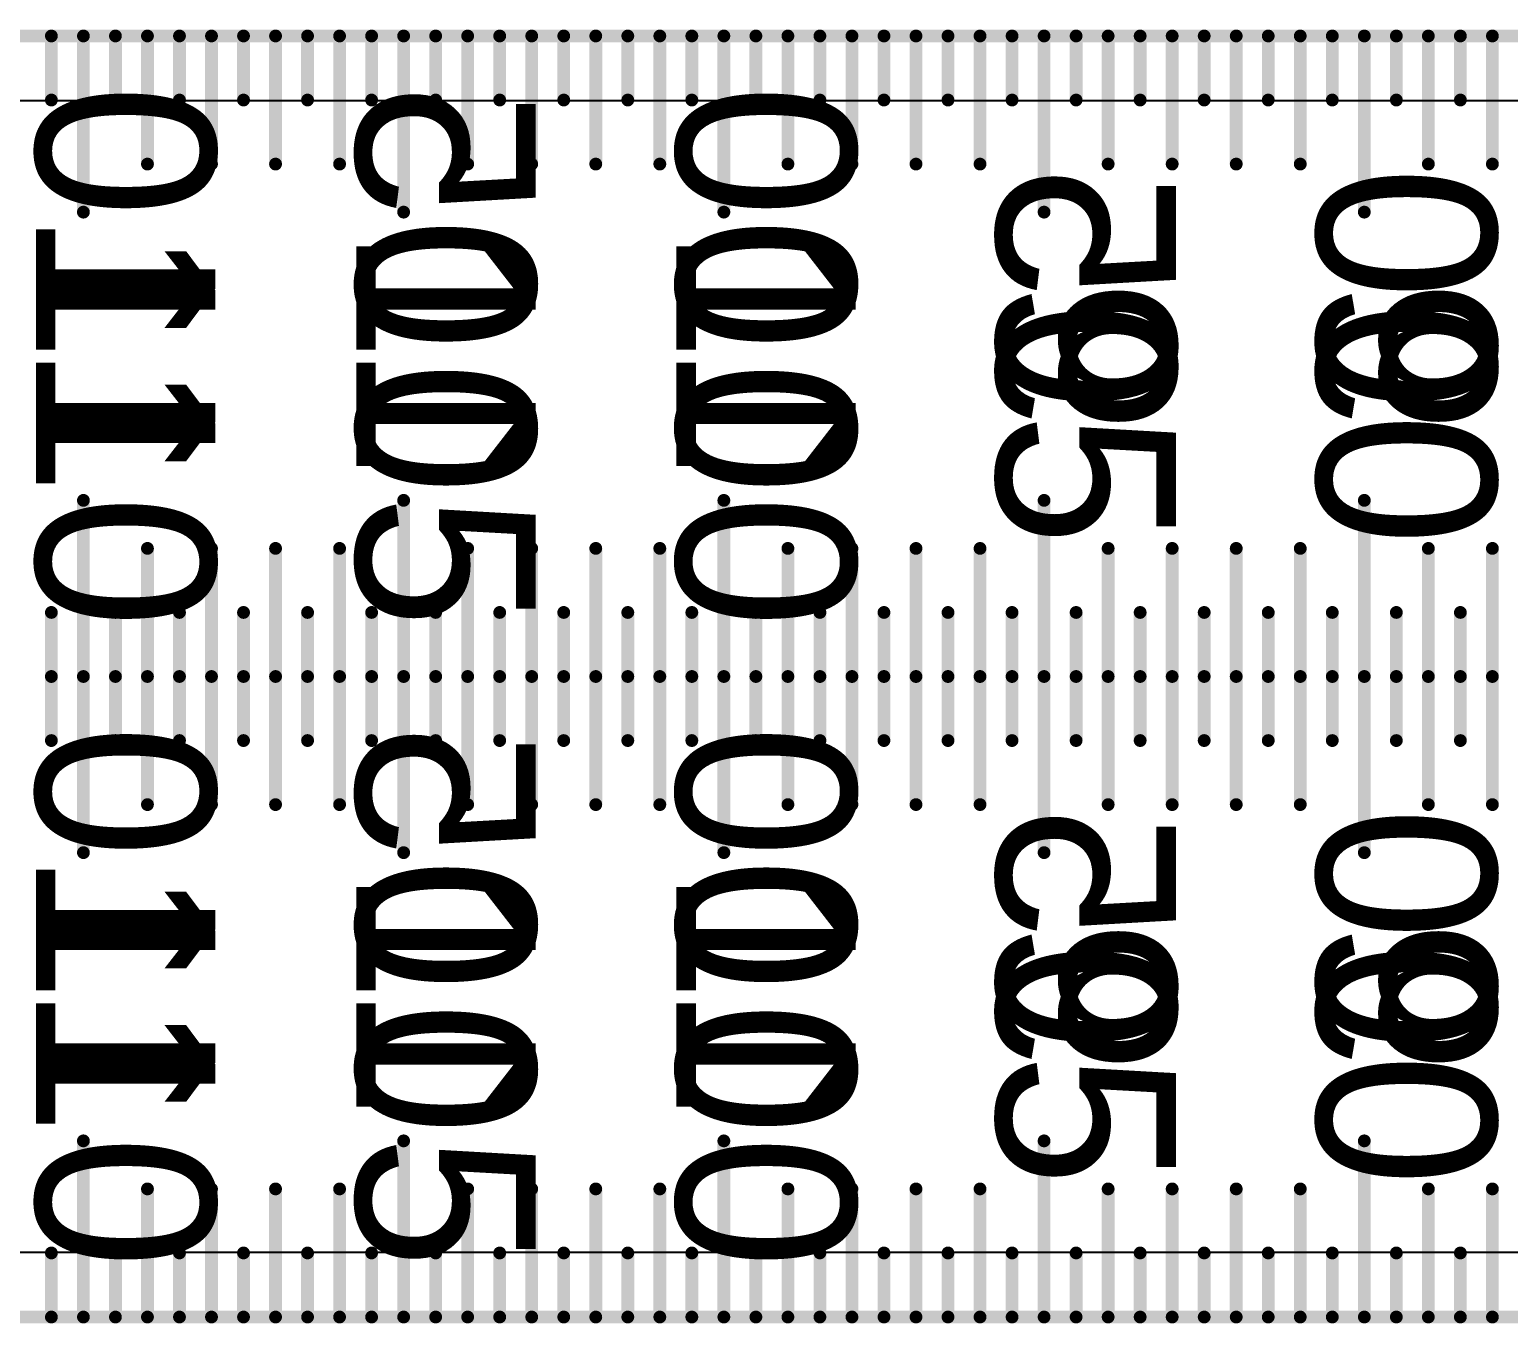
# Model space of a CAD drawing. Header units: millimetres. Extents: x 0 to 531, y -10 to 10.
# Drawn here: x 419.66 to 442.75, y -10.1 to 10.1 of the extents above; entities that cross this region are included whole.
import ezdxf

# ---------------------------------------------------------------- set-up
doc = ezdxf.new("R2010")
doc.units = ezdxf.units.MM
for name, color, linetype in [('BottomLayer', 5, 'Continuous'), ('BottomOverlay', 54, 'Continuous'), ('Mechanical1', 6, 'Continuous'), ('TopLayer', 1, 'Continuous'), ('TopOverlay', 2, 'Continuous')]:
    doc.layers.add(name, color=color, linetype=linetype)

msp = doc.modelspace()

# ---------------------------------------------------------------- linework, layer by layer
at = {"layer": 'BottomLayer'}
for p, q in [((1.009, 8.991), (483.359, 8.991)), ((483.353, -8.991), (1.009, -8.991))]:
    msp.add_line(p, q, dxfattribs=at)
at = {"layer": 'BottomOverlay', "const_width": 0.2}
for points in [[(420, 9), (420, 10)], [(420.5, 7.25), (420.5, 10)], [(421, 9), (421, 10)], [(421.5, 8), (421.5, 10)], [(422, 9), (422, 10)], [(422.5, 8), (422.5, 10)], [(423, 9), (423, 10)], [(423.5, 8), (423.5, 10)], [(424, 9), (424, 10)], [(424.5, 8), (424.5, 10)], [(425, 9), (425, 10)], [(425.5, 7.25), (425.5, 10)], [(426, 9), (426, 10)], [(426.5, 8), (426.5, 10)], [(427, 9), (427, 10)], [(427.5, 8), (427.5, 10)], [(428, 9), (428, 10)], [(428.5, 8), (428.5, 10)], [(429, 9), (429, 10)], [(429.5, 8), (429.5, 10)], [(430, 9), (430, 10)], [(430.5, 7.25), (430.5, 10)], [(431, 9), (431, 10)], [(431.5, 8), (431.5, 10)], [(432, 9), (432, 10)], [(432.5, 8), (432.5, 10)], [(433, 9), (433, 10)], [(433.5, 8), (433.5, 10)], [(434, 9), (434, 10)], [(434.5, 8), (434.5, 10)], [(435, 9), (435, 10)], [(435.5, 7.25), (435.5, 10)], [(436, 9), (436, 10)], [(436.5, 8), (436.5, 10)], [(437, 9), (437, 10)], [(437.5, 8), (437.5, 10)], [(438, 9), (438, 10)], [(438.5, 8), (438.5, 10)], [(439, 9), (439, 10)], [(439.5, 8), (439.5, 10)], [(440, 9), (440, 10)], [(440.5, 7.25), (440.5, 10)], [(441, 9), (441, 10)], [(441.5, 8), (441.5, 10)], [(442, 9), (442, 10)], [(442.5, 8), (442.5, 10)], [(420.5, 0), (420.5, 2.75)], [(425.5, 0), (425.5, 2.75)], [(430.5, 0), (430.5, 2.75)], [(435.5, 0), (435.5, 2.75)], [(440.5, 0), (440.5, 2.75)], [(421.5, 0), (421.5, 2)], [(422.5, 0), (422.5, 2)], [(423.5, 0), (423.5, 2)], [(424.5, 0), (424.5, 2)], [(426.5, 0), (426.5, 2)], [(427.5, 0), (427.5, 2)], [(428.5, 0), (428.5, 2)], [(429.5, 0), (429.5, 2)], [(431.5, 0), (431.5, 2)], [(432.5, 0), (432.5, 2)], [(433.5, 0), (433.5, 2)], [(434.5, 0), (434.5, 2)], [(436.5, 0), (436.5, 2)], [(437.5, 0), (437.5, 2)], [(438.5, 0), (438.5, 2)], [(439.5, 0), (439.5, 2)], [(441.5, 0), (441.5, 2)], [(442.5, 0), (442.5, 2)], [(420, 0), (420, 1)], [(421, 0), (421, 1)], [(422, 0), (422, 1)], [(423, 0), (423, 1)], [(424, 0), (424, 1)], [(425, 0), (425, 1)], [(426, 0), (426, 1)], [(427, 0), (427, 1)], [(428, 0), (428, 1)], [(429, 0), (429, 1)], [(430, 0), (430, 1)], [(431, 0), (431, 1)], [(432, 0), (432, 1)], [(433, 0), (433, 1)], [(434, 0), (434, 1)], [(435, 0), (435, 1)], [(436, 0), (436, 1)], [(437, 0), (437, 1)], [(438, 0), (438, 1)], [(439, 0), (439, 1)], [(440, 0), (440, 1)], [(441, 0), (441, 1)], [(442, 0), (442, 1)], [(420, -1), (420, 0)], [(420.5, -2.75), (420.5, 0)], [(421, -1), (421, 0)], [(421.5, -2), (421.5, 0)], [(422, -1), (422, 0)], [(422.5, -2), (422.5, 0)], [(423, -1), (423, 0)], [(423.5, -2), (423.5, 0)], [(424, -1), (424, 0)], [(424.5, -2), (424.5, 0)], [(425, -1), (425, 0)], [(425.5, -2.75), (425.5, 0)], [(426, -1), (426, 0)], [(426.5, -2), (426.5, 0)], [(427, -1), (427, 0)], [(427.5, -2), (427.5, 0)], [(428, -1), (428, 0)], [(428.5, -2), (428.5, 0)], [(429, -1), (429, 0)], [(429.5, -2), (429.5, 0)], [(430, -1), (430, 0)], [(430.5, -2.75), (430.5, 0)], [(431, -1), (431, 0)], [(431.5, -2), (431.5, 0)], [(432, -1), (432, 0)], [(432.5, -2), (432.5, 0)], [(433, -1), (433, 0)], [(433.5, -2), (433.5, 0)], [(434, -1), (434, 0)], [(434.5, -2), (434.5, 0)], [(435, -1), (435, 0)], [(435.5, -2.75), (435.5, 0)], [(436, -1), (436, 0)], [(436.5, -2), (436.5, 0)], [(437, -1), (437, 0)], [(437.5, -2), (437.5, 0)], [(438, -1), (438, 0)], [(438.5, -2), (438.5, 0)], [(439, -1), (439, 0)], [(439.5, -2), (439.5, 0)], [(440, -1), (440, 0)], [(440.5, -2.75), (440.5, 0)], [(441, -1), (441, 0)], [(441.5, -2), (441.5, 0)], [(442, -1), (442, 0)], [(442.5, -2), (442.5, 0)], [(420.5, -10), (420.5, -7.25)], [(425.5, -10), (425.5, -7.25)], [(430.5, -10), (430.5, -7.25)], [(435.5, -10), (435.5, -7.25)], [(440.5, -10), (440.5, -7.25)], [(421.5, -10), (421.5, -8)], [(422.5, -10), (422.5, -8)], [(423.5, -10), (423.5, -8)], [(424.5, -10), (424.5, -8)], [(426.5, -10), (426.5, -8)], [(427.5, -10), (427.5, -8)], [(428.5, -10), (428.5, -8)], [(429.5, -10), (429.5, -8)], [(431.5, -10), (431.5, -8)], [(432.5, -10), (432.5, -8)], [(433.5, -10), (433.5, -8)], [(434.5, -10), (434.5, -8)], [(436.5, -10), (436.5, -8)], [(437.5, -10), (437.5, -8)], [(438.5, -10), (438.5, -8)], [(439.5, -10), (439.5, -8)], [(441.5, -10), (441.5, -8)], [(442.5, -10), (442.5, -8)], [(420, -10), (420, -9)], [(421, -10), (421, -9)], [(422, -10), (422, -9)], [(423, -10), (423, -9)], [(424, -10), (424, -9)], [(425, -10), (425, -9)], [(426, -10), (426, -9)], [(427, -10), (427, -9)], [(428, -10), (428, -9)], [(429, -10), (429, -9)], [(430, -10), (430, -9)], [(431, -10), (431, -9)], [(432, -10), (432, -9)], [(433, -10), (433, -9)], [(434, -10), (434, -9)], [(435, -10), (435, -9)], [(436, -10), (436, -9)], [(437, -10), (437, -9)], [(438, -10), (438, -9)], [(439, -10), (439, -9)], [(440, -10), (440, -9)], [(441, -10), (441, -9)], [(442, -10), (442, -9)]]:
    msp.add_lwpolyline(points, dxfattribs=at)
at = {"layer": 'BottomOverlay', "const_width": 0.1}
for points in [[(419.95, 10, 1), (420.05, 10, 1)], [(420.45, 10, 1), (420.55, 10, 1)], [(420.95, 10, 1), (421.05, 10, 1)], [(421.45, 10, 1), (421.55, 10, 1)], [(421.95, 10, 1), (422.05, 10, 1)], [(422.45, 10, 1), (422.55, 10, 1)], [(422.95, 10, 1), (423.05, 10, 1)], [(423.45, 10, 1), (423.55, 10, 1)], [(423.95, 10, 1), (424.05, 10, 1)], [(424.45, 10, 1), (424.55, 10, 1)], [(424.95, 10, 1), (425.05, 10, 1)], [(425.45, 10, 1), (425.55, 10, 1)], [(425.95, 10, 1), (426.05, 10, 1)], [(426.45, 10, 1), (426.55, 10, 1)], [(426.95, 10, 1), (427.05, 10, 1)], [(427.45, 10, 1), (427.55, 10, 1)], [(427.95, 10, 1), (428.05, 10, 1)], [(428.45, 10, 1), (428.55, 10, 1)], [(428.95, 10, 1), (429.05, 10, 1)], [(429.45, 10, 1), (429.55, 10, 1)], [(429.95, 10, 1), (430.05, 10, 1)], [(430.45, 10, 1), (430.55, 10, 1)], [(430.95, 10, 1), (431.05, 10, 1)], [(431.45, 10, 1), (431.55, 10, 1)], [(431.95, 10, 1), (432.05, 10, 1)], [(432.45, 10, 1), (432.55, 10, 1)], [(432.95, 10, 1), (433.05, 10, 1)], [(433.45, 10, 1), (433.55, 10, 1)], [(433.95, 10, 1), (434.05, 10, 1)], [(434.45, 10, 1), (434.55, 10, 1)], [(434.95, 10, 1), (435.05, 10, 1)], [(435.45, 10, 1), (435.55, 10, 1)], [(435.95, 10, 1), (436.05, 10, 1)], [(436.45, 10, 1), (436.55, 10, 1)], [(436.95, 10, 1), (437.05, 10, 1)], [(437.45, 10, 1), (437.55, 10, 1)], [(437.95, 10, 1), (438.05, 10, 1)], [(438.45, 10, 1), (438.55, 10, 1)], [(438.95, 10, 1), (439.05, 10, 1)], [(439.45, 10, 1), (439.55, 10, 1)], [(439.95, 10, 1), (440.05, 10, 1)], [(440.45, 10, 1), (440.55, 10, 1)], [(440.95, 10, 1), (441.05, 10, 1)], [(441.45, 10, 1), (441.55, 10, 1)], [(441.95, 10, 1), (442.05, 10, 1)], [(442.45, 10, 1), (442.55, 10, 1)], [(419.95, 9, 1), (420.05, 9, 1)], [(420.95, 9, 1), (421.05, 9, 1)], [(421.95, 9, 1), (422.05, 9, 1)], [(422.95, 9, 1), (423.05, 9, 1)], [(423.95, 9, 1), (424.05, 9, 1)], [(424.95, 9, 1), (425.05, 9, 1)], [(425.95, 9, 1), (426.05, 9, 1)], [(426.95, 9, 1), (427.05, 9, 1)], [(427.95, 9, 1), (428.05, 9, 1)], [(428.95, 9, 1), (429.05, 9, 1)], [(429.95, 9, 1), (430.05, 9, 1)], [(430.95, 9, 1), (431.05, 9, 1)], [(431.95, 9, 1), (432.05, 9, 1)], [(432.95, 9, 1), (433.05, 9, 1)], [(433.95, 9, 1), (434.05, 9, 1)], [(434.95, 9, 1), (435.05, 9, 1)], [(435.95, 9, 1), (436.05, 9, 1)], [(436.95, 9, 1), (437.05, 9, 1)], [(437.95, 9, 1), (438.05, 9, 1)], [(438.95, 9, 1), (439.05, 9, 1)], [(439.95, 9, 1), (440.05, 9, 1)], [(440.95, 9, 1), (441.05, 9, 1)], [(441.95, 9, 1), (442.05, 9, 1)], [(421.45, 8, 1), (421.55, 8, 1)], [(422.45, 8, 1), (422.55, 8, 1)], [(423.45, 8, 1), (423.55, 8, 1)], [(424.45, 8, 1), (424.55, 8, 1)], [(426.45, 8, 1), (426.55, 8, 1)], [(427.45, 8, 1), (427.55, 8, 1)], [(428.45, 8, 1), (428.55, 8, 1)], [(429.45, 8, 1), (429.55, 8, 1)], [(431.45, 8, 1), (431.55, 8, 1)], [(432.45, 8, 1), (432.55, 8, 1)], [(433.45, 8, 1), (433.55, 8, 1)], [(434.45, 8, 1), (434.55, 8, 1)], [(436.45, 8, 1), (436.55, 8, 1)], [(437.45, 8, 1), (437.55, 8, 1)], [(438.45, 8, 1), (438.55, 8, 1)], [(439.45, 8, 1), (439.55, 8, 1)], [(441.45, 8, 1), (441.55, 8, 1)], [(442.45, 8, 1), (442.55, 8, 1)], [(420.45, 7.25, 1), (420.55, 7.25, 1)], [(425.45, 7.25, 1), (425.55, 7.25, 1)], [(430.45, 7.25, 1), (430.55, 7.25, 1)], [(435.45, 7.25, 1), (435.55, 7.25, 1)], [(440.45, 7.25, 1), (440.55, 7.25, 1)], [(420.45, 2.75, 1), (420.55, 2.75, 1)], [(425.45, 2.75, 1), (425.55, 2.75, 1)], [(430.45, 2.75, 1), (430.55, 2.75, 1)], [(435.45, 2.75, 1), (435.55, 2.75, 1)], [(440.45, 2.75, 1), (440.55, 2.75, 1)], [(421.45, 2, 1), (421.55, 2, 1)], [(422.45, 2, 1), (422.55, 2, 1)], [(423.45, 2, 1), (423.55, 2, 1)], [(424.45, 2, 1), (424.55, 2, 1)], [(426.45, 2, 1), (426.55, 2, 1)], [(427.45, 2, 1), (427.55, 2, 1)], [(428.45, 2, 1), (428.55, 2, 1)], [(429.45, 2, 1), (429.55, 2, 1)], [(431.45, 2, 1), (431.55, 2, 1)], [(432.45, 2, 1), (432.55, 2, 1)], [(433.45, 2, 1), (433.55, 2, 1)], [(434.45, 2, 1), (434.55, 2, 1)], [(436.45, 2, 1), (436.55, 2, 1)], [(437.45, 2, 1), (437.55, 2, 1)], [(438.45, 2, 1), (438.55, 2, 1)], [(439.45, 2, 1), (439.55, 2, 1)], [(441.45, 2, 1), (441.55, 2, 1)], [(442.45, 2, 1), (442.55, 2, 1)], [(419.95, 1, 1), (420.05, 1, 1)], [(420.95, 1, 1), (421.05, 1, 1)], [(421.95, 1, 1), (422.05, 1, 1)], [(422.95, 1, 1), (423.05, 1, 1)], [(423.95, 1, 1), (424.05, 1, 1)], [(424.95, 1, 1), (425.05, 1, 1)], [(425.95, 1, 1), (426.05, 1, 1)], [(426.95, 1, 1), (427.05, 1, 1)], [(427.95, 1, 1), (428.05, 1, 1)], [(428.95, 1, 1), (429.05, 1, 1)], [(429.95, 1, 1), (430.05, 1, 1)], [(430.95, 1, 1), (431.05, 1, 1)], [(431.95, 1, 1), (432.05, 1, 1)], [(432.95, 1, 1), (433.05, 1, 1)], [(433.95, 1, 1), (434.05, 1, 1)], [(434.95, 1, 1), (435.05, 1, 1)], [(435.95, 1, 1), (436.05, 1, 1)], [(436.95, 1, 1), (437.05, 1, 1)], [(437.95, 1, 1), (438.05, 1, 1)], [(438.95, 1, 1), (439.05, 1, 1)], [(439.95, 1, 1), (440.05, 1, 1)], [(440.95, 1, 1), (441.05, 1, 1)], [(441.95, 1, 1), (442.05, 1, 1)], [(419.95, 0, 1), (420.05, 0, 1)], [(419.95, 0, 1), (420.05, 0, 1)], [(420.45, 0, 1), (420.55, 0, 1)], [(420.45, 0, 1), (420.55, 0, 1)], [(420.95, 0, 1), (421.05, 0, 1)], [(420.95, 0, 1), (421.05, 0, 1)], [(421.45, 0, 1), (421.55, 0, 1)], [(421.45, 0, 1), (421.55, 0, 1)], [(421.95, 0, 1), (422.05, 0, 1)], [(421.95, 0, 1), (422.05, 0, 1)], [(422.45, 0, 1), (422.55, 0, 1)], [(422.45, 0, 1), (422.55, 0, 1)], [(422.95, 0, 1), (423.05, 0, 1)], [(422.95, 0, 1), (423.05, 0, 1)], [(423.45, 0, 1), (423.55, 0, 1)], [(423.45, 0, 1), (423.55, 0, 1)], [(423.95, 0, 1), (424.05, 0, 1)], [(423.95, 0, 1), (424.05, 0, 1)], [(424.45, 0, 1), (424.55, 0, 1)], [(424.45, 0, 1), (424.55, 0, 1)], [(424.95, 0, 1), (425.05, 0, 1)], [(424.95, 0, 1), (425.05, 0, 1)], [(425.45, 0, 1), (425.55, 0, 1)], [(425.45, 0, 1), (425.55, 0, 1)], [(425.95, 0, 1), (426.05, 0, 1)], [(425.95, 0, 1), (426.05, 0, 1)], [(426.45, 0, 1), (426.55, 0, 1)], [(426.45, 0, 1), (426.55, 0, 1)], [(426.95, 0, 1), (427.05, 0, 1)], [(426.95, 0, 1), (427.05, 0, 1)], [(427.45, 0, 1), (427.55, 0, 1)], [(427.45, 0, 1), (427.55, 0, 1)], [(427.95, 0, 1), (428.05, 0, 1)], [(427.95, 0, 1), (428.05, 0, 1)], [(428.45, 0, 1), (428.55, 0, 1)], [(428.45, 0, 1), (428.55, 0, 1)], [(428.95, 0, 1), (429.05, 0, 1)], [(428.95, 0, 1), (429.05, 0, 1)], [(429.45, 0, 1), (429.55, 0, 1)], [(429.45, 0, 1), (429.55, 0, 1)], [(429.95, 0, 1), (430.05, 0, 1)], [(429.95, 0, 1), (430.05, 0, 1)], [(430.45, 0, 1), (430.55, 0, 1)], [(430.45, 0, 1), (430.55, 0, 1)], [(430.95, 0, 1), (431.05, 0, 1)], [(430.95, 0, 1), (431.05, 0, 1)], [(431.45, 0, 1), (431.55, 0, 1)], [(431.45, 0, 1), (431.55, 0, 1)], [(431.95, 0, 1), (432.05, 0, 1)], [(431.95, 0, 1), (432.05, 0, 1)], [(432.45, 0, 1), (432.55, 0, 1)], [(432.45, 0, 1), (432.55, 0, 1)], [(432.95, 0, 1), (433.05, 0, 1)], [(432.95, 0, 1), (433.05, 0, 1)], [(433.45, 0, 1), (433.55, 0, 1)], [(433.45, 0, 1), (433.55, 0, 1)], [(433.95, 0, 1), (434.05, 0, 1)], [(433.95, 0, 1), (434.05, 0, 1)], [(434.45, 0, 1), (434.55, 0, 1)], [(434.45, 0, 1), (434.55, 0, 1)], [(434.95, 0, 1), (435.05, 0, 1)], [(434.95, 0, 1), (435.05, 0, 1)], [(435.45, 0, 1), (435.55, 0, 1)], [(435.45, 0, 1), (435.55, 0, 1)], [(435.95, 0, 1), (436.05, 0, 1)], [(435.95, 0, 1), (436.05, 0, 1)], [(436.45, 0, 1), (436.55, 0, 1)], [(436.45, 0, 1), (436.55, 0, 1)], [(436.95, 0, 1), (437.05, 0, 1)], [(436.95, 0, 1), (437.05, 0, 1)], [(437.45, 0, 1), (437.55, 0, 1)], [(437.45, 0, 1), (437.55, 0, 1)], [(437.95, 0, 1), (438.05, 0, 1)], [(437.95, 0, 1), (438.05, 0, 1)], [(438.45, 0, 1), (438.55, 0, 1)], [(438.45, 0, 1), (438.55, 0, 1)], [(438.95, 0, 1), (439.05, 0, 1)], [(438.95, 0, 1), (439.05, 0, 1)], [(439.45, 0, 1), (439.55, 0, 1)], [(439.45, 0, 1), (439.55, 0, 1)], [(439.95, 0, 1), (440.05, 0, 1)], [(439.95, 0, 1), (440.05, 0, 1)], [(440.45, 0, 1), (440.55, 0, 1)], [(440.45, 0, 1), (440.55, 0, 1)], [(440.95, 0, 1), (441.05, 0, 1)], [(440.95, 0, 1), (441.05, 0, 1)], [(441.45, 0, 1), (441.55, 0, 1)], [(441.45, 0, 1), (441.55, 0, 1)], [(441.95, 0, 1), (442.05, 0, 1)], [(441.95, 0, 1), (442.05, 0, 1)], [(442.45, 0, 1), (442.55, 0, 1)], [(442.45, 0, 1), (442.55, 0, 1)], [(419.95, -1, 1), (420.05, -1, 1)], [(420.95, -1, 1), (421.05, -1, 1)], [(421.95, -1, 1), (422.05, -1, 1)], [(422.95, -1, 1), (423.05, -1, 1)], [(423.95, -1, 1), (424.05, -1, 1)], [(424.95, -1, 1), (425.05, -1, 1)], [(425.95, -1, 1), (426.05, -1, 1)], [(426.95, -1, 1), (427.05, -1, 1)], [(427.95, -1, 1), (428.05, -1, 1)], [(428.95, -1, 1), (429.05, -1, 1)], [(429.95, -1, 1), (430.05, -1, 1)], [(430.95, -1, 1), (431.05, -1, 1)], [(431.95, -1, 1), (432.05, -1, 1)], [(432.95, -1, 1), (433.05, -1, 1)], [(433.95, -1, 1), (434.05, -1, 1)], [(434.95, -1, 1), (435.05, -1, 1)], [(435.95, -1, 1), (436.05, -1, 1)], [(436.95, -1, 1), (437.05, -1, 1)], [(437.95, -1, 1), (438.05, -1, 1)], [(438.95, -1, 1), (439.05, -1, 1)], [(439.95, -1, 1), (440.05, -1, 1)], [(440.95, -1, 1), (441.05, -1, 1)], [(441.95, -1, 1), (442.05, -1, 1)], [(421.45, -2, 1), (421.55, -2, 1)], [(422.45, -2, 1), (422.55, -2, 1)], [(423.45, -2, 1), (423.55, -2, 1)], [(424.45, -2, 1), (424.55, -2, 1)], [(426.45, -2, 1), (426.55, -2, 1)], [(427.45, -2, 1), (427.55, -2, 1)], [(428.45, -2, 1), (428.55, -2, 1)], [(429.45, -2, 1), (429.55, -2, 1)], [(431.45, -2, 1), (431.55, -2, 1)], [(432.45, -2, 1), (432.55, -2, 1)], [(433.45, -2, 1), (433.55, -2, 1)], [(434.45, -2, 1), (434.55, -2, 1)], [(436.45, -2, 1), (436.55, -2, 1)], [(437.45, -2, 1), (437.55, -2, 1)], [(438.45, -2, 1), (438.55, -2, 1)], [(439.45, -2, 1), (439.55, -2, 1)], [(441.45, -2, 1), (441.55, -2, 1)], [(442.45, -2, 1), (442.55, -2, 1)], [(420.45, -2.75, 1), (420.55, -2.75, 1)], [(425.45, -2.75, 1), (425.55, -2.75, 1)], [(430.45, -2.75, 1), (430.55, -2.75, 1)], [(435.45, -2.75, 1), (435.55, -2.75, 1)], [(440.45, -2.75, 1), (440.55, -2.75, 1)], [(420.45, -7.25, 1), (420.55, -7.25, 1)], [(425.45, -7.25, 1), (425.55, -7.25, 1)], [(430.45, -7.25, 1), (430.55, -7.25, 1)], [(435.45, -7.25, 1), (435.55, -7.25, 1)], [(440.45, -7.25, 1), (440.55, -7.25, 1)], [(421.45, -8, 1), (421.55, -8, 1)], [(422.45, -8, 1), (422.55, -8, 1)], [(423.45, -8, 1), (423.55, -8, 1)], [(424.45, -8, 1), (424.55, -8, 1)], [(426.45, -8, 1), (426.55, -8, 1)], [(427.45, -8, 1), (427.55, -8, 1)], [(428.45, -8, 1), (428.55, -8, 1)], [(429.45, -8, 1), (429.55, -8, 1)], [(431.45, -8, 1), (431.55, -8, 1)], [(432.45, -8, 1), (432.55, -8, 1)], [(433.45, -8, 1), (433.55, -8, 1)], [(434.45, -8, 1), (434.55, -8, 1)], [(436.45, -8, 1), (436.55, -8, 1)], [(437.45, -8, 1), (437.55, -8, 1)], [(438.45, -8, 1), (438.55, -8, 1)], [(439.45, -8, 1), (439.55, -8, 1)], [(441.45, -8, 1), (441.55, -8, 1)], [(442.45, -8, 1), (442.55, -8, 1)], [(419.95, -9, 1), (420.05, -9, 1)], [(420.95, -9, 1), (421.05, -9, 1)], [(421.95, -9, 1), (422.05, -9, 1)], [(422.95, -9, 1), (423.05, -9, 1)], [(423.95, -9, 1), (424.05, -9, 1)], [(424.95, -9, 1), (425.05, -9, 1)], [(425.95, -9, 1), (426.05, -9, 1)], [(426.95, -9, 1), (427.05, -9, 1)], [(427.95, -9, 1), (428.05, -9, 1)], [(428.95, -9, 1), (429.05, -9, 1)], [(429.95, -9, 1), (430.05, -9, 1)], [(430.95, -9, 1), (431.05, -9, 1)], [(431.95, -9, 1), (432.05, -9, 1)], [(432.95, -9, 1), (433.05, -9, 1)], [(433.95, -9, 1), (434.05, -9, 1)], [(434.95, -9, 1), (435.05, -9, 1)], [(435.95, -9, 1), (436.05, -9, 1)], [(436.95, -9, 1), (437.05, -9, 1)], [(437.95, -9, 1), (438.05, -9, 1)], [(438.95, -9, 1), (439.05, -9, 1)], [(439.95, -9, 1), (440.05, -9, 1)], [(440.95, -9, 1), (441.05, -9, 1)], [(441.95, -9, 1), (442.05, -9, 1)], [(419.95, -10, 1), (420.05, -10, 1)], [(420.45, -10, 1), (420.55, -10, 1)], [(420.95, -10, 1), (421.05, -10, 1)], [(421.45, -10, 1), (421.55, -10, 1)], [(421.95, -10, 1), (422.05, -10, 1)], [(422.45, -10, 1), (422.55, -10, 1)], [(422.95, -10, 1), (423.05, -10, 1)], [(423.45, -10, 1), (423.55, -10, 1)], [(423.95, -10, 1), (424.05, -10, 1)], [(424.45, -10, 1), (424.55, -10, 1)], [(424.95, -10, 1), (425.05, -10, 1)], [(425.45, -10, 1), (425.55, -10, 1)], [(425.95, -10, 1), (426.05, -10, 1)], [(426.45, -10, 1), (426.55, -10, 1)], [(426.95, -10, 1), (427.05, -10, 1)], [(427.45, -10, 1), (427.55, -10, 1)], [(427.95, -10, 1), (428.05, -10, 1)], [(428.45, -10, 1), (428.55, -10, 1)], [(428.95, -10, 1), (429.05, -10, 1)], [(429.45, -10, 1), (429.55, -10, 1)], [(429.95, -10, 1), (430.05, -10, 1)], [(430.45, -10, 1), (430.55, -10, 1)], [(430.95, -10, 1), (431.05, -10, 1)], [(431.45, -10, 1), (431.55, -10, 1)], [(431.95, -10, 1), (432.05, -10, 1)], [(432.45, -10, 1), (432.55, -10, 1)], [(432.95, -10, 1), (433.05, -10, 1)], [(433.45, -10, 1), (433.55, -10, 1)], [(433.95, -10, 1), (434.05, -10, 1)], [(434.45, -10, 1), (434.55, -10, 1)], [(434.95, -10, 1), (435.05, -10, 1)], [(435.45, -10, 1), (435.55, -10, 1)], [(435.95, -10, 1), (436.05, -10, 1)], [(436.45, -10, 1), (436.55, -10, 1)], [(436.95, -10, 1), (437.05, -10, 1)], [(437.45, -10, 1), (437.55, -10, 1)], [(437.95, -10, 1), (438.05, -10, 1)], [(438.45, -10, 1), (438.55, -10, 1)], [(438.95, -10, 1), (439.05, -10, 1)], [(439.45, -10, 1), (439.55, -10, 1)], [(439.95, -10, 1), (440.05, -10, 1)], [(440.45, -10, 1), (440.55, -10, 1)], [(440.95, -10, 1), (441.05, -10, 1)], [(441.45, -10, 1), (441.55, -10, 1)], [(441.95, -10, 1), (442.05, -10, 1)], [(442.45, -10, 1), (442.55, -10, 1)]]:
    msp.add_lwpolyline(points, format="xyb", close=True, dxfattribs=at)
at = {"layer": 'Mechanical1', "const_width": 0.2}
for points in [[(0.5, 10), (484.828, 10)], [(0.5, -10), (484.821, -10)]]:
    msp.add_lwpolyline(points, dxfattribs=at)
at = {"layer": 'TopLayer'}
for p, q in [((1.009, 8.991), (483.359, 8.991)), ((483.353, -8.991), (1.009, -8.991))]:
    msp.add_line(p, q, dxfattribs=at)
at = {"layer": 'TopOverlay', "const_width": 0.2}
for points in [[(420, 9), (420, 10)], [(420.5, 7.25), (420.5, 10)], [(421, 9), (421, 10)], [(421.5, 8), (421.5, 10)], [(422, 9), (422, 10)], [(422.5, 8), (422.5, 10)], [(423, 9), (423, 10)], [(423.5, 8), (423.5, 10)], [(424, 9), (424, 10)], [(424.5, 8), (424.5, 10)], [(425, 9), (425, 10)], [(425.5, 7.25), (425.5, 10)], [(426, 9), (426, 10)], [(426.5, 8), (426.5, 10)], [(427, 9), (427, 10)], [(427.5, 8), (427.5, 10)], [(428, 9), (428, 10)], [(428.5, 8), (428.5, 10)], [(429, 9), (429, 10)], [(429.5, 8), (429.5, 10)], [(430, 9), (430, 10)], [(430.5, 7.25), (430.5, 10)], [(431, 9), (431, 10)], [(431.5, 8), (431.5, 10)], [(432, 9), (432, 10)], [(432.5, 8), (432.5, 10)], [(433, 9), (433, 10)], [(433.5, 8), (433.5, 10)], [(434, 9), (434, 10)], [(434.5, 8), (434.5, 10)], [(435, 9), (435, 10)], [(435.5, 7.25), (435.5, 10)], [(436, 9), (436, 10)], [(436.5, 8), (436.5, 10)], [(437, 9), (437, 10)], [(437.5, 8), (437.5, 10)], [(438, 9), (438, 10)], [(438.5, 8), (438.5, 10)], [(439, 9), (439, 10)], [(439.5, 8), (439.5, 10)], [(440, 9), (440, 10)], [(440.5, 7.25), (440.5, 10)], [(441, 9), (441, 10)], [(441.5, 8), (441.5, 10)], [(442, 9), (442, 10)], [(442.5, 8), (442.5, 10)], [(420.5, 0), (420.5, 2.75)], [(425.5, 0), (425.5, 2.75)], [(430.5, 0), (430.5, 2.75)], [(435.5, 0), (435.5, 2.75)], [(440.5, 0), (440.5, 2.75)], [(421.5, 0), (421.5, 2)], [(422.5, 0), (422.5, 2)], [(423.5, 0), (423.5, 2)], [(424.5, 0), (424.5, 2)], [(426.5, 0), (426.5, 2)], [(427.5, 0), (427.5, 2)], [(428.5, 0), (428.5, 2)], [(429.5, 0), (429.5, 2)], [(431.5, 0), (431.5, 2)], [(432.5, 0), (432.5, 2)], [(433.5, 0), (433.5, 2)], [(434.5, 0), (434.5, 2)], [(436.5, 0), (436.5, 2)], [(437.5, 0), (437.5, 2)], [(438.5, 0), (438.5, 2)], [(439.5, 0), (439.5, 2)], [(441.5, 0), (441.5, 2)], [(442.5, 0), (442.5, 2)], [(420, 0), (420, 1)], [(421, 0), (421, 1)], [(422, 0), (422, 1)], [(423, 0), (423, 1)], [(424, 0), (424, 1)], [(425, 0), (425, 1)], [(426, 0), (426, 1)], [(427, 0), (427, 1)], [(428, 0), (428, 1)], [(429, 0), (429, 1)], [(430, 0), (430, 1)], [(431, 0), (431, 1)], [(432, 0), (432, 1)], [(433, 0), (433, 1)], [(434, 0), (434, 1)], [(435, 0), (435, 1)], [(436, 0), (436, 1)], [(437, 0), (437, 1)], [(438, 0), (438, 1)], [(439, 0), (439, 1)], [(440, 0), (440, 1)], [(441, 0), (441, 1)], [(442, 0), (442, 1)], [(420, -1), (420, 0)], [(420.5, -2.75), (420.5, 0)], [(421, -1), (421, 0)], [(421.5, -2), (421.5, 0)], [(422, -1), (422, 0)], [(422.5, -2), (422.5, 0)], [(423, -1), (423, 0)], [(423.5, -2), (423.5, 0)], [(424, -1), (424, 0)], [(424.5, -2), (424.5, 0)], [(425, -1), (425, 0)], [(425.5, -2.75), (425.5, 0)], [(426, -1), (426, 0)], [(426.5, -2), (426.5, 0)], [(427, -1), (427, 0)], [(427.5, -2), (427.5, 0)], [(428, -1), (428, 0)], [(428.5, -2), (428.5, 0)], [(429, -1), (429, 0)], [(429.5, -2), (429.5, 0)], [(430, -1), (430, 0)], [(430.5, -2.75), (430.5, 0)], [(431, -1), (431, 0)], [(431.5, -2), (431.5, 0)], [(432, -1), (432, 0)], [(432.5, -2), (432.5, 0)], [(433, -1), (433, 0)], [(433.5, -2), (433.5, 0)], [(434, -1), (434, 0)], [(434.5, -2), (434.5, 0)], [(435, -1), (435, 0)], [(435.5, -2.75), (435.5, 0)], [(436, -1), (436, 0)], [(436.5, -2), (436.5, 0)], [(437, -1), (437, 0)], [(437.5, -2), (437.5, 0)], [(438, -1), (438, 0)], [(438.5, -2), (438.5, 0)], [(439, -1), (439, 0)], [(439.5, -2), (439.5, 0)], [(440, -1), (440, 0)], [(440.5, -2.75), (440.5, 0)], [(441, -1), (441, 0)], [(441.5, -2), (441.5, 0)], [(442, -1), (442, 0)], [(442.5, -2), (442.5, 0)], [(420.5, -10), (420.5, -7.25)], [(425.5, -10), (425.5, -7.25)], [(430.5, -10), (430.5, -7.25)], [(435.5, -10), (435.5, -7.25)], [(440.5, -10), (440.5, -7.25)], [(421.5, -10), (421.5, -8)], [(422.5, -10), (422.5, -8)], [(423.5, -10), (423.5, -8)], [(424.5, -10), (424.5, -8)], [(426.5, -10), (426.5, -8)], [(427.5, -10), (427.5, -8)], [(428.5, -10), (428.5, -8)], [(429.5, -10), (429.5, -8)], [(431.5, -10), (431.5, -8)], [(432.5, -10), (432.5, -8)], [(433.5, -10), (433.5, -8)], [(434.5, -10), (434.5, -8)], [(436.5, -10), (436.5, -8)], [(437.5, -10), (437.5, -8)], [(438.5, -10), (438.5, -8)], [(439.5, -10), (439.5, -8)], [(441.5, -10), (441.5, -8)], [(442.5, -10), (442.5, -8)], [(420, -10), (420, -9)], [(421, -10), (421, -9)], [(422, -10), (422, -9)], [(423, -10), (423, -9)], [(424, -10), (424, -9)], [(425, -10), (425, -9)], [(426, -10), (426, -9)], [(427, -10), (427, -9)], [(428, -10), (428, -9)], [(429, -10), (429, -9)], [(430, -10), (430, -9)], [(431, -10), (431, -9)], [(432, -10), (432, -9)], [(433, -10), (433, -9)], [(434, -10), (434, -9)], [(435, -10), (435, -9)], [(436, -10), (436, -9)], [(437, -10), (437, -9)], [(438, -10), (438, -9)], [(439, -10), (439, -9)], [(440, -10), (440, -9)], [(441, -10), (441, -9)], [(442, -10), (442, -9)]]:
    msp.add_lwpolyline(points, dxfattribs=at)
at = {"layer": 'TopOverlay', "const_width": 0.1}
for points in [[(419.95, 10, 1), (420.05, 10, 1)], [(420.45, 10, 1), (420.55, 10, 1)], [(420.95, 10, 1), (421.05, 10, 1)], [(421.45, 10, 1), (421.55, 10, 1)], [(421.95, 10, 1), (422.05, 10, 1)], [(422.45, 10, 1), (422.55, 10, 1)], [(422.95, 10, 1), (423.05, 10, 1)], [(423.45, 10, 1), (423.55, 10, 1)], [(423.95, 10, 1), (424.05, 10, 1)], [(424.45, 10, 1), (424.55, 10, 1)], [(424.95, 10, 1), (425.05, 10, 1)], [(425.45, 10, 1), (425.55, 10, 1)], [(425.95, 10, 1), (426.05, 10, 1)], [(426.45, 10, 1), (426.55, 10, 1)], [(426.95, 10, 1), (427.05, 10, 1)], [(427.45, 10, 1), (427.55, 10, 1)], [(427.95, 10, 1), (428.05, 10, 1)], [(428.45, 10, 1), (428.55, 10, 1)], [(428.95, 10, 1), (429.05, 10, 1)], [(429.45, 10, 1), (429.55, 10, 1)], [(429.95, 10, 1), (430.05, 10, 1)], [(430.45, 10, 1), (430.55, 10, 1)], [(430.95, 10, 1), (431.05, 10, 1)], [(431.45, 10, 1), (431.55, 10, 1)], [(431.95, 10, 1), (432.05, 10, 1)], [(432.45, 10, 1), (432.55, 10, 1)], [(432.95, 10, 1), (433.05, 10, 1)], [(433.45, 10, 1), (433.55, 10, 1)], [(433.95, 10, 1), (434.05, 10, 1)], [(434.45, 10, 1), (434.55, 10, 1)], [(434.95, 10, 1), (435.05, 10, 1)], [(435.45, 10, 1), (435.55, 10, 1)], [(435.95, 10, 1), (436.05, 10, 1)], [(436.45, 10, 1), (436.55, 10, 1)], [(436.95, 10, 1), (437.05, 10, 1)], [(437.45, 10, 1), (437.55, 10, 1)], [(437.95, 10, 1), (438.05, 10, 1)], [(438.45, 10, 1), (438.55, 10, 1)], [(438.95, 10, 1), (439.05, 10, 1)], [(439.45, 10, 1), (439.55, 10, 1)], [(439.95, 10, 1), (440.05, 10, 1)], [(440.45, 10, 1), (440.55, 10, 1)], [(440.95, 10, 1), (441.05, 10, 1)], [(441.45, 10, 1), (441.55, 10, 1)], [(441.95, 10, 1), (442.05, 10, 1)], [(442.45, 10, 1), (442.55, 10, 1)], [(419.95, 9, 1), (420.05, 9, 1)], [(420.95, 9, 1), (421.05, 9, 1)], [(421.95, 9, 1), (422.05, 9, 1)], [(422.95, 9, 1), (423.05, 9, 1)], [(423.95, 9, 1), (424.05, 9, 1)], [(424.95, 9, 1), (425.05, 9, 1)], [(425.95, 9, 1), (426.05, 9, 1)], [(426.95, 9, 1), (427.05, 9, 1)], [(427.95, 9, 1), (428.05, 9, 1)], [(428.95, 9, 1), (429.05, 9, 1)], [(429.95, 9, 1), (430.05, 9, 1)], [(430.95, 9, 1), (431.05, 9, 1)], [(431.95, 9, 1), (432.05, 9, 1)], [(432.95, 9, 1), (433.05, 9, 1)], [(433.95, 9, 1), (434.05, 9, 1)], [(434.95, 9, 1), (435.05, 9, 1)], [(435.95, 9, 1), (436.05, 9, 1)], [(436.95, 9, 1), (437.05, 9, 1)], [(437.95, 9, 1), (438.05, 9, 1)], [(438.95, 9, 1), (439.05, 9, 1)], [(439.95, 9, 1), (440.05, 9, 1)], [(440.95, 9, 1), (441.05, 9, 1)], [(441.95, 9, 1), (442.05, 9, 1)], [(421.45, 8, 1), (421.55, 8, 1)], [(422.45, 8, 1), (422.55, 8, 1)], [(423.45, 8, 1), (423.55, 8, 1)], [(424.45, 8, 1), (424.55, 8, 1)], [(426.45, 8, 1), (426.55, 8, 1)], [(427.45, 8, 1), (427.55, 8, 1)], [(428.45, 8, 1), (428.55, 8, 1)], [(429.45, 8, 1), (429.55, 8, 1)], [(431.45, 8, 1), (431.55, 8, 1)], [(432.45, 8, 1), (432.55, 8, 1)], [(433.45, 8, 1), (433.55, 8, 1)], [(434.45, 8, 1), (434.55, 8, 1)], [(436.45, 8, 1), (436.55, 8, 1)], [(437.45, 8, 1), (437.55, 8, 1)], [(438.45, 8, 1), (438.55, 8, 1)], [(439.45, 8, 1), (439.55, 8, 1)], [(441.45, 8, 1), (441.55, 8, 1)], [(442.45, 8, 1), (442.55, 8, 1)], [(420.45, 7.25, 1), (420.55, 7.25, 1)], [(425.45, 7.25, 1), (425.55, 7.25, 1)], [(430.45, 7.25, 1), (430.55, 7.25, 1)], [(435.45, 7.25, 1), (435.55, 7.25, 1)], [(440.45, 7.25, 1), (440.55, 7.25, 1)], [(420.45, 2.75, 1), (420.55, 2.75, 1)], [(425.45, 2.75, 1), (425.55, 2.75, 1)], [(430.45, 2.75, 1), (430.55, 2.75, 1)], [(435.45, 2.75, 1), (435.55, 2.75, 1)], [(440.45, 2.75, 1), (440.55, 2.75, 1)], [(421.45, 2, 1), (421.55, 2, 1)], [(422.45, 2, 1), (422.55, 2, 1)], [(423.45, 2, 1), (423.55, 2, 1)], [(424.45, 2, 1), (424.55, 2, 1)], [(426.45, 2, 1), (426.55, 2, 1)], [(427.45, 2, 1), (427.55, 2, 1)], [(428.45, 2, 1), (428.55, 2, 1)], [(429.45, 2, 1), (429.55, 2, 1)], [(431.45, 2, 1), (431.55, 2, 1)], [(432.45, 2, 1), (432.55, 2, 1)], [(433.45, 2, 1), (433.55, 2, 1)], [(434.45, 2, 1), (434.55, 2, 1)], [(436.45, 2, 1), (436.55, 2, 1)], [(437.45, 2, 1), (437.55, 2, 1)], [(438.45, 2, 1), (438.55, 2, 1)], [(439.45, 2, 1), (439.55, 2, 1)], [(441.45, 2, 1), (441.55, 2, 1)], [(442.45, 2, 1), (442.55, 2, 1)], [(419.95, 1, 1), (420.05, 1, 1)], [(420.95, 1, 1), (421.05, 1, 1)], [(421.95, 1, 1), (422.05, 1, 1)], [(422.95, 1, 1), (423.05, 1, 1)], [(423.95, 1, 1), (424.05, 1, 1)], [(424.95, 1, 1), (425.05, 1, 1)], [(425.95, 1, 1), (426.05, 1, 1)], [(426.95, 1, 1), (427.05, 1, 1)], [(427.95, 1, 1), (428.05, 1, 1)], [(428.95, 1, 1), (429.05, 1, 1)], [(429.95, 1, 1), (430.05, 1, 1)], [(430.95, 1, 1), (431.05, 1, 1)], [(431.95, 1, 1), (432.05, 1, 1)], [(432.95, 1, 1), (433.05, 1, 1)], [(433.95, 1, 1), (434.05, 1, 1)], [(434.95, 1, 1), (435.05, 1, 1)], [(435.95, 1, 1), (436.05, 1, 1)], [(436.95, 1, 1), (437.05, 1, 1)], [(437.95, 1, 1), (438.05, 1, 1)], [(438.95, 1, 1), (439.05, 1, 1)], [(439.95, 1, 1), (440.05, 1, 1)], [(440.95, 1, 1), (441.05, 1, 1)], [(441.95, 1, 1), (442.05, 1, 1)], [(419.95, 0, 1), (420.05, 0, 1)], [(419.95, 0, 1), (420.05, 0, 1)], [(420.45, 0, 1), (420.55, 0, 1)], [(420.45, 0, 1), (420.55, 0, 1)], [(420.95, 0, 1), (421.05, 0, 1)], [(420.95, 0, 1), (421.05, 0, 1)], [(421.45, 0, 1), (421.55, 0, 1)], [(421.45, 0, 1), (421.55, 0, 1)], [(421.95, 0, 1), (422.05, 0, 1)], [(421.95, 0, 1), (422.05, 0, 1)], [(422.45, 0, 1), (422.55, 0, 1)], [(422.45, 0, 1), (422.55, 0, 1)], [(422.95, 0, 1), (423.05, 0, 1)], [(422.95, 0, 1), (423.05, 0, 1)], [(423.45, 0, 1), (423.55, 0, 1)], [(423.45, 0, 1), (423.55, 0, 1)], [(423.95, 0, 1), (424.05, 0, 1)], [(423.95, 0, 1), (424.05, 0, 1)], [(424.45, 0, 1), (424.55, 0, 1)], [(424.45, 0, 1), (424.55, 0, 1)], [(424.95, 0, 1), (425.05, 0, 1)], [(424.95, 0, 1), (425.05, 0, 1)], [(425.45, 0, 1), (425.55, 0, 1)], [(425.45, 0, 1), (425.55, 0, 1)], [(425.95, 0, 1), (426.05, 0, 1)], [(425.95, 0, 1), (426.05, 0, 1)], [(426.45, 0, 1), (426.55, 0, 1)], [(426.45, 0, 1), (426.55, 0, 1)], [(426.95, 0, 1), (427.05, 0, 1)], [(426.95, 0, 1), (427.05, 0, 1)], [(427.45, 0, 1), (427.55, 0, 1)], [(427.45, 0, 1), (427.55, 0, 1)], [(427.95, 0, 1), (428.05, 0, 1)], [(427.95, 0, 1), (428.05, 0, 1)], [(428.45, 0, 1), (428.55, 0, 1)], [(428.45, 0, 1), (428.55, 0, 1)], [(428.95, 0, 1), (429.05, 0, 1)], [(428.95, 0, 1), (429.05, 0, 1)], [(429.45, 0, 1), (429.55, 0, 1)], [(429.45, 0, 1), (429.55, 0, 1)], [(429.95, 0, 1), (430.05, 0, 1)], [(429.95, 0, 1), (430.05, 0, 1)], [(430.45, 0, 1), (430.55, 0, 1)], [(430.45, 0, 1), (430.55, 0, 1)], [(430.95, 0, 1), (431.05, 0, 1)], [(430.95, 0, 1), (431.05, 0, 1)], [(431.45, 0, 1), (431.55, 0, 1)], [(431.45, 0, 1), (431.55, 0, 1)], [(431.95, 0, 1), (432.05, 0, 1)], [(431.95, 0, 1), (432.05, 0, 1)], [(432.45, 0, 1), (432.55, 0, 1)], [(432.45, 0, 1), (432.55, 0, 1)], [(432.95, 0, 1), (433.05, 0, 1)], [(432.95, 0, 1), (433.05, 0, 1)], [(433.45, 0, 1), (433.55, 0, 1)], [(433.45, 0, 1), (433.55, 0, 1)], [(433.95, 0, 1), (434.05, 0, 1)], [(433.95, 0, 1), (434.05, 0, 1)], [(434.45, 0, 1), (434.55, 0, 1)], [(434.45, 0, 1), (434.55, 0, 1)], [(434.95, 0, 1), (435.05, 0, 1)], [(434.95, 0, 1), (435.05, 0, 1)], [(435.45, 0, 1), (435.55, 0, 1)], [(435.45, 0, 1), (435.55, 0, 1)], [(435.95, 0, 1), (436.05, 0, 1)], [(435.95, 0, 1), (436.05, 0, 1)], [(436.45, 0, 1), (436.55, 0, 1)], [(436.45, 0, 1), (436.55, 0, 1)], [(436.95, 0, 1), (437.05, 0, 1)], [(436.95, 0, 1), (437.05, 0, 1)], [(437.45, 0, 1), (437.55, 0, 1)], [(437.45, 0, 1), (437.55, 0, 1)], [(437.95, 0, 1), (438.05, 0, 1)], [(437.95, 0, 1), (438.05, 0, 1)], [(438.45, 0, 1), (438.55, 0, 1)], [(438.45, 0, 1), (438.55, 0, 1)], [(438.95, 0, 1), (439.05, 0, 1)], [(438.95, 0, 1), (439.05, 0, 1)], [(439.45, 0, 1), (439.55, 0, 1)], [(439.45, 0, 1), (439.55, 0, 1)], [(439.95, 0, 1), (440.05, 0, 1)], [(439.95, 0, 1), (440.05, 0, 1)], [(440.45, 0, 1), (440.55, 0, 1)], [(440.45, 0, 1), (440.55, 0, 1)], [(440.95, 0, 1), (441.05, 0, 1)], [(440.95, 0, 1), (441.05, 0, 1)], [(441.45, 0, 1), (441.55, 0, 1)], [(441.45, 0, 1), (441.55, 0, 1)], [(441.95, 0, 1), (442.05, 0, 1)], [(441.95, 0, 1), (442.05, 0, 1)], [(442.45, 0, 1), (442.55, 0, 1)], [(442.45, 0, 1), (442.55, 0, 1)], [(419.95, -1, 1), (420.05, -1, 1)], [(420.95, -1, 1), (421.05, -1, 1)], [(421.95, -1, 1), (422.05, -1, 1)], [(422.95, -1, 1), (423.05, -1, 1)], [(423.95, -1, 1), (424.05, -1, 1)], [(424.95, -1, 1), (425.05, -1, 1)], [(425.95, -1, 1), (426.05, -1, 1)], [(426.95, -1, 1), (427.05, -1, 1)], [(427.95, -1, 1), (428.05, -1, 1)], [(428.95, -1, 1), (429.05, -1, 1)], [(429.95, -1, 1), (430.05, -1, 1)], [(430.95, -1, 1), (431.05, -1, 1)], [(431.95, -1, 1), (432.05, -1, 1)], [(432.95, -1, 1), (433.05, -1, 1)], [(433.95, -1, 1), (434.05, -1, 1)], [(434.95, -1, 1), (435.05, -1, 1)], [(435.95, -1, 1), (436.05, -1, 1)], [(436.95, -1, 1), (437.05, -1, 1)], [(437.95, -1, 1), (438.05, -1, 1)], [(438.95, -1, 1), (439.05, -1, 1)], [(439.95, -1, 1), (440.05, -1, 1)], [(440.95, -1, 1), (441.05, -1, 1)], [(441.95, -1, 1), (442.05, -1, 1)], [(421.45, -2, 1), (421.55, -2, 1)], [(422.45, -2, 1), (422.55, -2, 1)], [(423.45, -2, 1), (423.55, -2, 1)], [(424.45, -2, 1), (424.55, -2, 1)], [(426.45, -2, 1), (426.55, -2, 1)], [(427.45, -2, 1), (427.55, -2, 1)], [(428.45, -2, 1), (428.55, -2, 1)], [(429.45, -2, 1), (429.55, -2, 1)], [(431.45, -2, 1), (431.55, -2, 1)], [(432.45, -2, 1), (432.55, -2, 1)], [(433.45, -2, 1), (433.55, -2, 1)], [(434.45, -2, 1), (434.55, -2, 1)], [(436.45, -2, 1), (436.55, -2, 1)], [(437.45, -2, 1), (437.55, -2, 1)], [(438.45, -2, 1), (438.55, -2, 1)], [(439.45, -2, 1), (439.55, -2, 1)], [(441.45, -2, 1), (441.55, -2, 1)], [(442.45, -2, 1), (442.55, -2, 1)], [(420.45, -2.75, 1), (420.55, -2.75, 1)], [(425.45, -2.75, 1), (425.55, -2.75, 1)], [(430.45, -2.75, 1), (430.55, -2.75, 1)], [(435.45, -2.75, 1), (435.55, -2.75, 1)], [(440.45, -2.75, 1), (440.55, -2.75, 1)], [(420.45, -7.25, 1), (420.55, -7.25, 1)], [(425.45, -7.25, 1), (425.55, -7.25, 1)], [(430.45, -7.25, 1), (430.55, -7.25, 1)], [(435.45, -7.25, 1), (435.55, -7.25, 1)], [(440.45, -7.25, 1), (440.55, -7.25, 1)], [(421.45, -8, 1), (421.55, -8, 1)], [(422.45, -8, 1), (422.55, -8, 1)], [(423.45, -8, 1), (423.55, -8, 1)], [(424.45, -8, 1), (424.55, -8, 1)], [(426.45, -8, 1), (426.55, -8, 1)], [(427.45, -8, 1), (427.55, -8, 1)], [(428.45, -8, 1), (428.55, -8, 1)], [(429.45, -8, 1), (429.55, -8, 1)], [(431.45, -8, 1), (431.55, -8, 1)], [(432.45, -8, 1), (432.55, -8, 1)], [(433.45, -8, 1), (433.55, -8, 1)], [(434.45, -8, 1), (434.55, -8, 1)], [(436.45, -8, 1), (436.55, -8, 1)], [(437.45, -8, 1), (437.55, -8, 1)], [(438.45, -8, 1), (438.55, -8, 1)], [(439.45, -8, 1), (439.55, -8, 1)], [(441.45, -8, 1), (441.55, -8, 1)], [(442.45, -8, 1), (442.55, -8, 1)], [(419.95, -9, 1), (420.05, -9, 1)], [(420.95, -9, 1), (421.05, -9, 1)], [(421.95, -9, 1), (422.05, -9, 1)], [(422.95, -9, 1), (423.05, -9, 1)], [(423.95, -9, 1), (424.05, -9, 1)], [(424.95, -9, 1), (425.05, -9, 1)], [(425.95, -9, 1), (426.05, -9, 1)], [(426.95, -9, 1), (427.05, -9, 1)], [(427.95, -9, 1), (428.05, -9, 1)], [(428.95, -9, 1), (429.05, -9, 1)], [(429.95, -9, 1), (430.05, -9, 1)], [(430.95, -9, 1), (431.05, -9, 1)], [(431.95, -9, 1), (432.05, -9, 1)], [(432.95, -9, 1), (433.05, -9, 1)], [(433.95, -9, 1), (434.05, -9, 1)], [(434.95, -9, 1), (435.05, -9, 1)], [(435.95, -9, 1), (436.05, -9, 1)], [(436.95, -9, 1), (437.05, -9, 1)], [(437.95, -9, 1), (438.05, -9, 1)], [(438.95, -9, 1), (439.05, -9, 1)], [(439.95, -9, 1), (440.05, -9, 1)], [(440.95, -9, 1), (441.05, -9, 1)], [(441.95, -9, 1), (442.05, -9, 1)], [(419.95, -10, 1), (420.05, -10, 1)], [(420.45, -10, 1), (420.55, -10, 1)], [(420.95, -10, 1), (421.05, -10, 1)], [(421.45, -10, 1), (421.55, -10, 1)], [(421.95, -10, 1), (422.05, -10, 1)], [(422.45, -10, 1), (422.55, -10, 1)], [(422.95, -10, 1), (423.05, -10, 1)], [(423.45, -10, 1), (423.55, -10, 1)], [(423.95, -10, 1), (424.05, -10, 1)], [(424.45, -10, 1), (424.55, -10, 1)], [(424.95, -10, 1), (425.05, -10, 1)], [(425.45, -10, 1), (425.55, -10, 1)], [(425.95, -10, 1), (426.05, -10, 1)], [(426.45, -10, 1), (426.55, -10, 1)], [(426.95, -10, 1), (427.05, -10, 1)], [(427.45, -10, 1), (427.55, -10, 1)], [(427.95, -10, 1), (428.05, -10, 1)], [(428.45, -10, 1), (428.55, -10, 1)], [(428.95, -10, 1), (429.05, -10, 1)], [(429.45, -10, 1), (429.55, -10, 1)], [(429.95, -10, 1), (430.05, -10, 1)], [(430.45, -10, 1), (430.55, -10, 1)], [(430.95, -10, 1), (431.05, -10, 1)], [(431.45, -10, 1), (431.55, -10, 1)], [(431.95, -10, 1), (432.05, -10, 1)], [(432.45, -10, 1), (432.55, -10, 1)], [(432.95, -10, 1), (433.05, -10, 1)], [(433.45, -10, 1), (433.55, -10, 1)], [(433.95, -10, 1), (434.05, -10, 1)], [(434.45, -10, 1), (434.55, -10, 1)], [(434.95, -10, 1), (435.05, -10, 1)], [(435.45, -10, 1), (435.55, -10, 1)], [(435.95, -10, 1), (436.05, -10, 1)], [(436.45, -10, 1), (436.55, -10, 1)], [(436.95, -10, 1), (437.05, -10, 1)], [(437.45, -10, 1), (437.55, -10, 1)], [(437.95, -10, 1), (438.05, -10, 1)], [(438.45, -10, 1), (438.55, -10, 1)], [(438.95, -10, 1), (439.05, -10, 1)], [(439.45, -10, 1), (439.55, -10, 1)], [(439.95, -10, 1), (440.05, -10, 1)], [(440.45, -10, 1), (440.55, -10, 1)], [(440.95, -10, 1), (441.05, -10, 1)], [(441.45, -10, 1), (441.55, -10, 1)], [(441.95, -10, 1), (442.05, -10, 1)], [(442.45, -10, 1), (442.55, -10, 1)]]:
    msp.add_lwpolyline(points, format="xyb", close=True, dxfattribs=at)

# ---------------------------------------------------------------- texts
at = {"layer": 'BottomOverlay', "text_generation_flag": 2}
for s, p in [('110', (419.759, 3)), ('105', (424.759, 3)), ('100', (429.759, 3)), ('95', (434.759, 3.8)), ('90', (439.759, 3.8)), ('110', (419.759, -7)), ('105', (424.759, -7)), ('100', (429.759, -7)), ('95', (434.759, -6.2)), ('90', (439.759, -6.2))]:
    msp.add_text(s, height=2.8, rotation=270, dxfattribs=at).set_placement(p)
at = {"layer": 'TopOverlay'}
for s, p in [('110', (419.759, 7)), ('105', (424.759, 7)), ('100', (429.759, 7)), ('95', (434.759, 6.2)), ('90', (439.759, 6.2)), ('110', (419.759, -3)), ('105', (424.759, -3)), ('100', (429.759, -3)), ('95', (434.759, -3.8)), ('90', (439.759, -3.8))]:
    msp.add_text(s, height=2.8, rotation=270, dxfattribs=at).set_placement(p)

doc.saveas('drawing.dxf')
